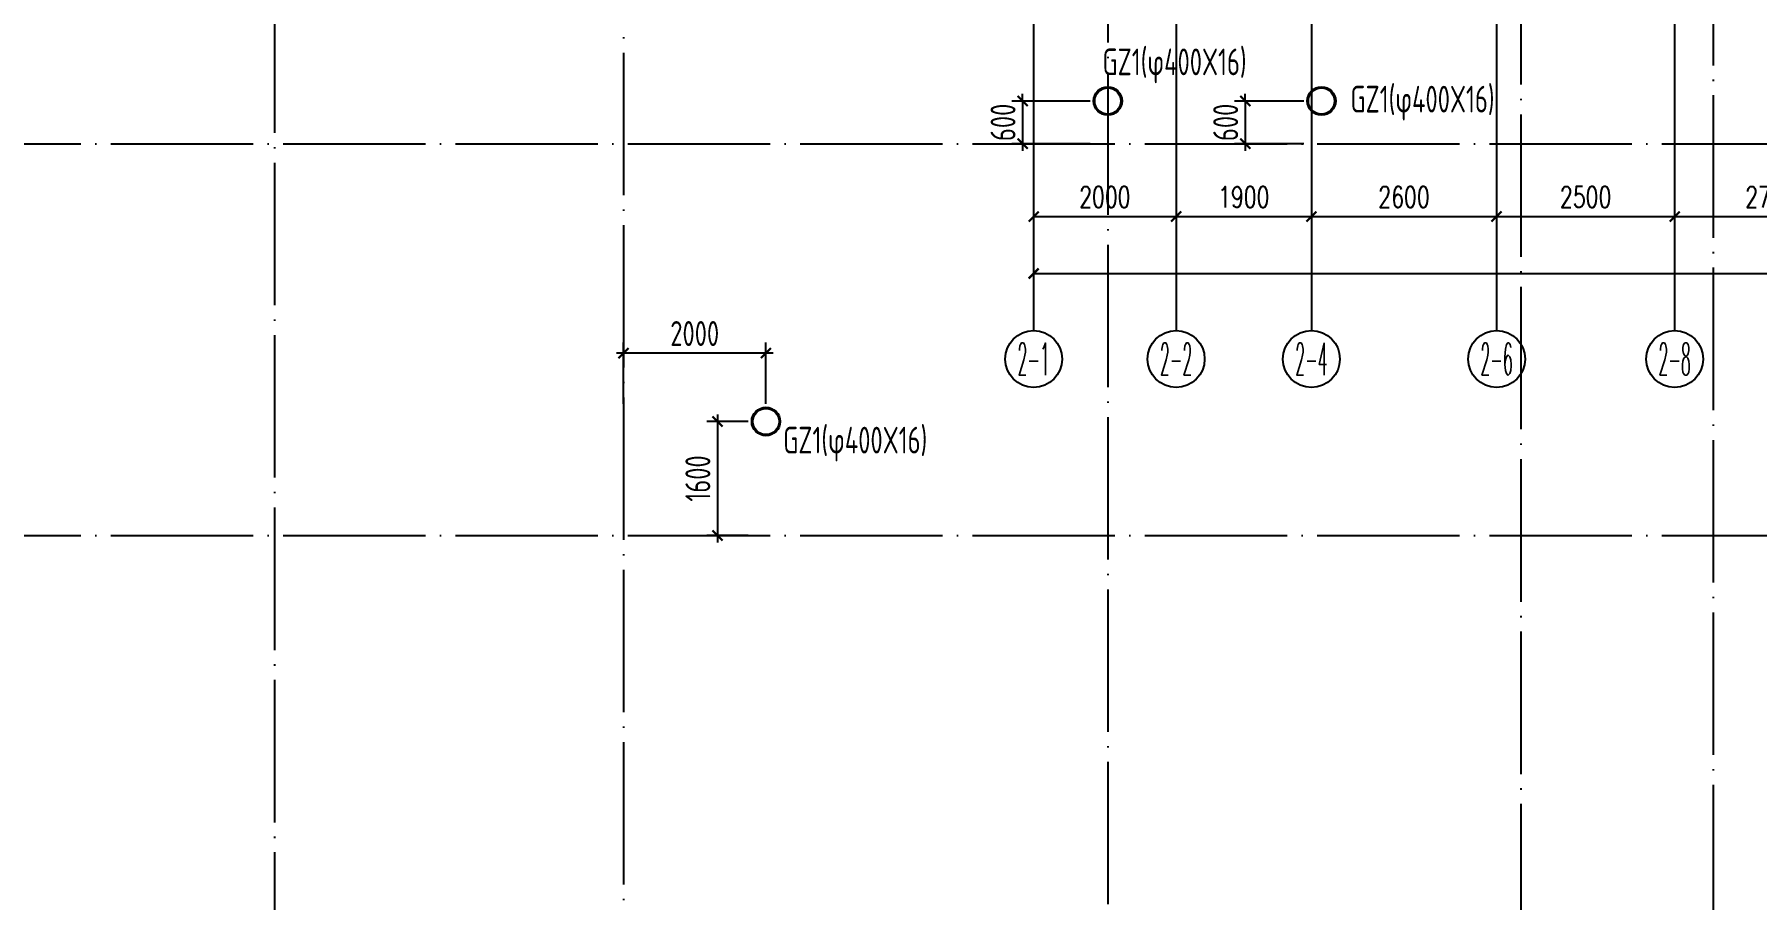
# Model space of a CAD drawing. Header units: millimetres. Extents: x 1089227 to 13101469, y 618865 to 10240562.
# Drawn here: x 1794515 to 1818695, y 4870650 to 4882797 of the extents above; entities that cross this region are included whole.
import ezdxf
from ezdxf.enums import TextEntityAlignment as Align

# ---------------------------------------------------------------- set-up
doc = ezdxf.new("R2010")
doc.units = ezdxf.units.MM
doc.header["$LTSCALE"] = 1000
doc.header["$PDMODE"] = 3
doc.header["$PDSIZE"] = 200
doc.linetypes.add('DOTE', pattern=[2.42, 2, -0.2, 0.02, -0.2])
doc.layers.get('0').update_dxf_attribs({"linetype": 'CONTINUOUS'})
doc.layers.get('Defpoints').update_dxf_attribs({"linetype": 'CONTINUOUS'})
for name, color, linetype in [('AXIS', 3, 'CONTINUOUS'), ('AXIS_TEXT', 7, 'CONTINUOUS'), ('COLU_DIM', 3, 'CONTINUOUS'), ('COLU_NUM', 7, 'CONTINUOUS'), ('DOTE', 1, 'DOTE')]:
    doc.layers.add(name, color=color, linetype=linetype)
doc.styles.add('_TCH_AXIS', font='COMPLEX', dxfattribs={"bigfont": 'AllInOneBig.shx'})
doc.styles.add('_TCH_DIM_T3', font='SIMPLEX', dxfattribs={"width": 0.705882, "bigfont": 'AllInOneBig.shx'})
doc.styles.add('COMPLEX', font='COMPLEX', dxfattribs={"bigfont": 'AllInOneBig.shx'})
doc.styles.add('TSSD_Dimension', font='tssdeng.shx', dxfattribs={"width": 0.75, "bigfont": 'Hztxt.shx'})
doc.styles.add('TSSD_Label', font='Tssdeng.shx', dxfattribs={"width": 0.7, "bigfont": 'hztxt.shx'})
doc.dimstyles.new('_TCH_ARCH&&100', dxfattribs={"dimtxt": 297.5, "dimasz": 100, "dimexe": 250, "dimexo": 300, "dimgap": 126.25, "dimtad": 1, "dimdec": 0, "dimzin": 0, "dimdsep": 46, "dimtxsty": '_TCH_DIM_T3', "dimblk": 'ARCHTICK', "dimcen": 0.09, "dimclrt": 7, "dimazin": 2, "dimtfac": 1, "dimtdec": 0, "dimtix": 1, "dimtmove": 2, "dimatfit": 3, "dimfxl": 0, "dimtolj": 1, "dimtzin": 0, "dimarcsym": 0})
doc.dimstyles.new('TSSD_100_100', dxfattribs={"dimtxt": 350, "dimasz": 100, "dimexe": 150, "dimexo": 250, "dimgap": 100, "dimtad": 1, "dimdec": 0, "dimzin": 0, "dimdsep": 46, "dimtxsty": 'TSSD_Dimension', "dimblk": 'ARCHTICK', "dimblk1": 'ARCHTICK', "dimblk2": 'ARCHTICK', "dimcen": 0, "dimdle": 100, "dimclrt": 7, "dimadec": 0, "dimazin": 0, "dimtfac": 1, "dimtdec": 0, "dimtix": 1, "dimtmove": 2, "dimatfit": 3, "dimfxl": 0, "dimtolj": 1, "dimtzin": 0, "dimarcsym": 0})

# ---------------------------------------------------------------- blocks, each defined once
blk = doc.blocks.new('_AXISO')
blk.add_circle((0, 0), 0.5)
at = {"layer": 'AXIS_TEXT', "style": 'COMPLEX', "width": 1.041667}
blk.add_attdef('A', text='', height=0.56, dxfattribs=at).set_placement((-0.25, -0.28), (0.25, -0.28), align=Align.FIT)
blk = doc.blocks.new('_ArchTick')
at = {"color": 0, "linetype": 'ByBlock', "const_width": 0.3}
blk.add_lwpolyline([(-0.71, -0.71), (0.71, 0.71)], dxfattribs=at)
blk = doc.blocks.new('*D205')
at = {"layer": 'AXIS', "color": 0, "lineweight": -2, "transparency": 16777216}
for p, q in [((-92891, 57228), (-92891, 53978)), ((-61741, 57228), (-61741, 53978)), ((-92891, 54228), (-61741, 54228))]:
    blk.add_line(p, q, dxfattribs=at)
at = {"layer": 'Defpoints', "color": 0, "transparency": 16777216}
for p in [(-92891, 57528), (-61741, 57528), (-61741, 54228)]:
    blk.add_point(p, dxfattribs=at)
at = {"layer": 'AXIS', "color": 0, "lineweight": -2, "transparency": 16777216, "xscale": 100, "yscale": 100, "zscale": 100, "rotation": 180}
blk.add_blockref('_ArchTick', (-92891, 54228), dxfattribs=at)
at = {"layer": 'AXIS', "color": 0, "lineweight": -2, "transparency": 16777216, "xscale": 100, "yscale": 100, "zscale": 100}
blk.add_blockref('_ArchTick', (-61741, 54228), dxfattribs=at)
at = {"layer": 'AXIS', "color": 7, "transparency": 16777216, "insert": (-77316, 54503), "char_height": 297.5, "attachment_point": 5, "style": '_TCH_DIM_T3'}
blk.add_mtext('\\A1;31150', dxfattribs=at)
blk = doc.blocks.new('*D206')
at = {"layer": 'AXIS', "color": 0, "lineweight": -2, "transparency": 16777216}
for p, q in [((-92891, 57228), (-92891, 54778)), ((-90891, 57228), (-90891, 54778)), ((-92891, 55028), (-90891, 55028))]:
    blk.add_line(p, q, dxfattribs=at)
at = {"layer": 'Defpoints', "color": 0, "transparency": 16777216}
for p in [(-92891, 57528), (-90891, 57528), (-90891, 55028)]:
    blk.add_point(p, dxfattribs=at)
at = {"layer": 'AXIS', "color": 0, "lineweight": -2, "transparency": 16777216, "xscale": 100, "yscale": 100, "zscale": 100, "rotation": 180}
blk.add_blockref('_ArchTick', (-92891, 55028), dxfattribs=at)
at = {"layer": 'AXIS', "color": 0, "lineweight": -2, "transparency": 16777216, "xscale": 100, "yscale": 100, "zscale": 100}
blk.add_blockref('_ArchTick', (-90891, 55028), dxfattribs=at)
at = {"layer": 'AXIS', "color": 7, "transparency": 16777216, "insert": (-91891, 55303), "char_height": 297.5, "attachment_point": 5, "style": '_TCH_DIM_T3'}
blk.add_mtext('\\A1;2000', dxfattribs=at)
blk = doc.blocks.new('*D207')
at = {"layer": 'AXIS', "color": 0, "lineweight": -2, "transparency": 16777216}
for p, q in [((-90891, 57228), (-90891, 54778)), ((-88991, 57228), (-88991, 54778)), ((-90891, 55028), (-88991, 55028))]:
    blk.add_line(p, q, dxfattribs=at)
at = {"layer": 'Defpoints', "color": 0, "transparency": 16777216}
for p in [(-90891, 57528), (-88991, 57528), (-88991, 55028)]:
    blk.add_point(p, dxfattribs=at)
at = {"layer": 'AXIS', "color": 0, "lineweight": -2, "transparency": 16777216, "xscale": 100, "yscale": 100, "zscale": 100, "rotation": 180}
blk.add_blockref('_ArchTick', (-90891, 55028), dxfattribs=at)
at = {"layer": 'AXIS', "color": 0, "lineweight": -2, "transparency": 16777216, "xscale": 100, "yscale": 100, "zscale": 100}
blk.add_blockref('_ArchTick', (-88991, 55028), dxfattribs=at)
at = {"layer": 'AXIS', "color": 7, "transparency": 16777216, "insert": (-89941, 55303), "char_height": 297.5, "attachment_point": 5, "style": '_TCH_DIM_T3'}
blk.add_mtext('\\A1;1900', dxfattribs=at)
blk = doc.blocks.new('*D208')
at = {"layer": 'AXIS', "color": 0, "lineweight": -2, "transparency": 16777216}
for p, q in [((-88991, 57228), (-88991, 54778)), ((-86391, 57228), (-86391, 54778)), ((-88991, 55028), (-86391, 55028))]:
    blk.add_line(p, q, dxfattribs=at)
at = {"layer": 'Defpoints', "color": 0, "transparency": 16777216}
for p in [(-88991, 57528), (-86391, 57528), (-86391, 55028)]:
    blk.add_point(p, dxfattribs=at)
at = {"layer": 'AXIS', "color": 0, "lineweight": -2, "transparency": 16777216, "xscale": 100, "yscale": 100, "zscale": 100, "rotation": 180}
blk.add_blockref('_ArchTick', (-88991, 55028), dxfattribs=at)
at = {"layer": 'AXIS', "color": 0, "lineweight": -2, "transparency": 16777216, "xscale": 100, "yscale": 100, "zscale": 100}
blk.add_blockref('_ArchTick', (-86391, 55028), dxfattribs=at)
at = {"layer": 'AXIS', "color": 7, "transparency": 16777216, "insert": (-87691, 55303), "char_height": 297.5, "attachment_point": 5, "style": '_TCH_DIM_T3'}
blk.add_mtext('\\A1;2600', dxfattribs=at)
blk = doc.blocks.new('*D209')
at = {"layer": 'AXIS', "color": 0, "lineweight": -2, "transparency": 16777216}
for p, q in [((-86391, 57228), (-86391, 54778)), ((-83891, 57228), (-83891, 54778)), ((-86391, 55028), (-83891, 55028))]:
    blk.add_line(p, q, dxfattribs=at)
at = {"layer": 'Defpoints', "color": 0, "transparency": 16777216}
for p in [(-86391, 57528), (-83891, 57528), (-83891, 55028)]:
    blk.add_point(p, dxfattribs=at)
at = {"layer": 'AXIS', "color": 0, "lineweight": -2, "transparency": 16777216, "xscale": 100, "yscale": 100, "zscale": 100, "rotation": 180}
blk.add_blockref('_ArchTick', (-86391, 55028), dxfattribs=at)
at = {"layer": 'AXIS', "color": 0, "lineweight": -2, "transparency": 16777216, "xscale": 100, "yscale": 100, "zscale": 100}
blk.add_blockref('_ArchTick', (-83891, 55028), dxfattribs=at)
at = {"layer": 'AXIS', "color": 7, "transparency": 16777216, "insert": (-85141, 55303), "char_height": 297.5, "attachment_point": 5, "style": '_TCH_DIM_T3'}
blk.add_mtext('\\A1;2500', dxfattribs=at)
blk = doc.blocks.new('*D210')
at = {"layer": 'AXIS', "color": 0, "lineweight": -2, "transparency": 16777216}
for p, q in [((-83891, 57228), (-83891, 54778)), ((-81191, 57228), (-81191, 54778)), ((-83891, 55028), (-81191, 55028))]:
    blk.add_line(p, q, dxfattribs=at)
at = {"layer": 'Defpoints', "color": 0, "transparency": 16777216}
for p in [(-83891, 57528), (-81191, 57528), (-81191, 55028)]:
    blk.add_point(p, dxfattribs=at)
at = {"layer": 'AXIS', "color": 0, "lineweight": -2, "transparency": 16777216, "xscale": 100, "yscale": 100, "zscale": 100, "rotation": 180}
blk.add_blockref('_ArchTick', (-83891, 55028), dxfattribs=at)
at = {"layer": 'AXIS', "color": 0, "lineweight": -2, "transparency": 16777216, "xscale": 100, "yscale": 100, "zscale": 100}
blk.add_blockref('_ArchTick', (-81191, 55028), dxfattribs=at)
at = {"layer": 'AXIS', "color": 7, "transparency": 16777216, "insert": (-82541, 55303), "char_height": 297.5, "attachment_point": 5, "style": '_TCH_DIM_T3'}
blk.add_mtext('\\A1;2700', dxfattribs=at)
blk = doc.blocks.new('裙房轴网260428')
at = {"layer": 'DOTE', "color": 16, "linetype": 'DOTE'}
for p, q in [((-83350, 124490.2), (-83350, -1000)), ((-86050, 90340.3), (-86050, 31991.7)), ((-91850, 88511.2), (-91850, -1000)), ((-98650, 86366.9), (-98650, -1000)), ((-103550, 84821.6), (-103550, -1000)), ((-110690, 56050), (-1866, 56050)), ((-110690, 50550), (-1866, 50550))]:
    blk.add_line(p, q, dxfattribs=at)
blk = doc.blocks.new('*D2450')
at = {"layer": 'COLU_DIM', "color": 0, "lineweight": -2, "transparency": 16777216}
for p, q in [((1804536, 4877362), (1803955, 4877362)), ((1804105, 4877462), (1804105, 4875662)), ((1804536, 4875762), (1803955, 4875762))]:
    blk.add_line(p, q, dxfattribs=at)
at = {"layer": 'Defpoints', "color": 0, "transparency": 16777216}
for p in [(1804786, 4877362), (1804105, 4875762), (1804786, 4875762)]:
    blk.add_point(p, dxfattribs=at)
at = {"layer": 'COLU_DIM', "color": 0, "lineweight": -2, "transparency": 16777216, "xscale": 100, "yscale": 100, "zscale": 100}
for p, rotation in [((1804105, 4877362), 90), ((1804105, 4875762), 270)]:
    blk.add_blockref('_ArchTick', p, dxfattribs=dict(at, rotation=rotation))
at = {"layer": 'COLU_DIM', "color": 7, "transparency": 16777216, "insert": (1803830, 4876562), "char_height": 350, "attachment_point": 5, "rotation": 90, "style": 'TSSD_Dimension'}
blk.add_mtext('\\A1;1600', dxfattribs=at)
blk = doc.blocks.new('*D2451')
at = {"layer": 'COLU_DIM', "color": 0, "lineweight": -2, "transparency": 16777216}
for p, q in [((1804886, 4878322), (1802686, 4878322)), ((1802786, 4877612), (1802786, 4878472)), ((1804786, 4877612), (1804786, 4878472))]:
    blk.add_line(p, q, dxfattribs=at)
at = {"layer": 'Defpoints', "color": 0, "transparency": 16777216}
for p in [(1802786, 4878322), (1802786, 4877362), (1804786, 4877362)]:
    blk.add_point(p, dxfattribs=at)
at = {"layer": 'COLU_DIM', "color": 0, "lineweight": -2, "transparency": 16777216, "xscale": 100, "yscale": 100, "zscale": 100, "rotation": 180}
blk.add_blockref('_ArchTick', (1802786, 4878322), dxfattribs=at)
at = {"layer": 'COLU_DIM', "color": 0, "lineweight": -2, "transparency": 16777216, "xscale": 100, "yscale": 100, "zscale": 100}
blk.add_blockref('_ArchTick', (1804786, 4878322), dxfattribs=at)
at = {"layer": 'COLU_DIM', "color": 7, "transparency": 16777216, "insert": (1803786, 4878597), "char_height": 350, "attachment_point": 5, "style": 'TSSD_Dimension'}
blk.add_mtext('\\A1;2000', dxfattribs=at)
blk = doc.blocks.new('*D2452')
at = {"layer": 'COLU_DIM', "color": 0, "lineweight": -2, "transparency": 16777216}
for p, q in [((1808390, 4881862), (1808390, 4881962)), ((1809336, 4881862), (1808240, 4881862)), ((1808390, 4881862), (1808390, 4881262)), ((1809336, 4881262), (1808240, 4881262)), ((1808390, 4881262), (1808390, 4881162))]:
    blk.add_line(p, q, dxfattribs=at)
at = {"layer": 'Defpoints', "color": 0, "transparency": 16777216}
for p in [(1809586, 4881862), (1808390, 4881262), (1809586, 4881262)]:
    blk.add_point(p, dxfattribs=at)
at = {"layer": 'COLU_DIM', "color": 0, "lineweight": -2, "transparency": 16777216, "xscale": 100, "yscale": 100, "zscale": 100}
for p, rotation in [((1808390, 4881862), 270), ((1808390, 4881262), 90)]:
    blk.add_blockref('_ArchTick', p, dxfattribs=dict(at, rotation=rotation))
at = {"layer": 'COLU_DIM', "color": 7, "transparency": 16777216, "insert": (1808115, 4881562), "char_height": 350, "attachment_point": 5, "rotation": 90, "style": 'TSSD_Dimension'}
blk.add_mtext('\\A1;600', dxfattribs=at)
blk = doc.blocks.new('*D2453')
at = {"layer": 'COLU_DIM', "color": 0, "lineweight": -2, "transparency": 16777216}
for p, q in [((1811516, 4881862), (1811516, 4881962)), ((1812336, 4881862), (1811366, 4881862)), ((1811516, 4881862), (1811516, 4881262)), ((1812336, 4881262), (1811366, 4881262)), ((1811516, 4881262), (1811516, 4881162))]:
    blk.add_line(p, q, dxfattribs=at)
at = {"layer": 'Defpoints', "color": 0, "transparency": 16777216}
for p in [(1812586, 4881862), (1811516, 4881262), (1812586, 4881262)]:
    blk.add_point(p, dxfattribs=at)
at = {"layer": 'COLU_DIM', "color": 0, "lineweight": -2, "transparency": 16777216, "xscale": 100, "yscale": 100, "zscale": 100}
for p, rotation in [((1811516, 4881862), 270), ((1811516, 4881262), 90)]:
    blk.add_blockref('_ArchTick', p, dxfattribs=dict(at, rotation=rotation))
at = {"layer": 'COLU_DIM', "color": 7, "transparency": 16777216, "insert": (1811241, 4881562), "char_height": 350, "attachment_point": 5, "rotation": 90, "style": 'TSSD_Dimension'}
blk.add_mtext('\\A1;600', dxfattribs=at)
blk = doc.blocks.new('塔楼轴网260428')
at = {"layer": 'AXIS'}
for p, q in [((-92891, 55337.9), (-92891, 53427.5)), ((-90891, 55337.9), (-90891, 53427.5)), ((-88991, 55337.9), (-88991, 53427.5)), ((-86391, 55337.9), (-86391, 53427.5)), ((-83891, 55337.9), (-83891, 53427.5))]:
    blk.add_line(p, q, dxfattribs=at)
at = {"layer": 'DOTE', "color": 14}
for p, q in [((-92891, 99907.6), (-92891, 55337.9)), ((-90891, 99907.6), (-90891, 55337.9)), ((-88991, 99907.6), (-88991, 55337.9)), ((-86391, 99907.6), (-86391, 55337.9)), ((-83891, 99907.6), (-83891, 55337.9))]:
    blk.add_line(p, q, dxfattribs=at)
at = {"layer": 'AXIS'}
ref = blk.add_blockref('_AXISO', (-92891, 53027.5), dxfattribs=dict(at, xscale=800, yscale=800, zscale=800))
ref.add_attrib('A', '2-1', dxfattribs={"layer": 'AXIS_TEXT', "height": 452.55, "style": '_TCH_AXIS', "width": 0.381818}).set_placement((-93117.3, 52801.3), (-92664.7, 52801.3), align=Align.FIT)
ref = blk.add_blockref('_AXISO', (-90891, 53027.5), dxfattribs=dict(at, xscale=800, yscale=800, zscale=800))
ref.add_attrib('A', '2-2', dxfattribs={"layer": 'AXIS_TEXT', "height": 452.55, "style": '_TCH_AXIS', "width": 0.35}).set_placement((-91117.3, 52801.3), (-90664.7, 52801.3), align=Align.FIT)
ref = blk.add_blockref('_AXISO', (-88991, 53027.5), dxfattribs=dict(at, xscale=800, yscale=800, zscale=800))
ref.add_attrib('A', '2-4', dxfattribs={"layer": 'AXIS_TEXT', "height": 452.55, "style": '_TCH_AXIS', "width": 0.33871}).set_placement((-89217.3, 52801.3), (-88764.7, 52801.3), align=Align.FIT)
ref = blk.add_blockref('_AXISO', (-86391, 53027.5), dxfattribs=dict(at, xscale=800, yscale=800, zscale=800))
ref.add_attrib('A', '2-6', dxfattribs={"layer": 'AXIS_TEXT', "height": 452.55, "style": '_TCH_AXIS', "width": 0.35}).set_placement((-86617.3, 52801.3), (-86164.7, 52801.3), align=Align.FIT)
ref = blk.add_blockref('_AXISO', (-83891, 53027.5), dxfattribs=dict(at, xscale=800, yscale=800, zscale=800))
ref.add_attrib('A', '2-8', dxfattribs={"layer": 'AXIS_TEXT', "height": 452.55, "style": '_TCH_AXIS', "width": 0.35}).set_placement((-84117.3, 52801.3), (-83664.7, 52801.3), align=Align.FIT)
for p1, p2, distance, picture, middle in [((-92891, 57527.8), (-61741, 57527.8), -3300, '*D205', (-77316, 54502.8)), ((-92891, 57527.8), (-90891, 57527.8), -2500, '*D206', (-91891, 55302.8)), ((-90891, 57527.8), (-88991, 57527.8), -2500, '*D207', (-89941, 55302.8)), ((-88991, 57527.8), (-86391, 57527.8), -2500, '*D208', (-87691, 55302.8)), ((-86391, 57527.8), (-83891, 57527.8), -2500, '*D209', (-85141, 55302.8)), ((-83891, 57527.8), (-81191, 57527.8), -2500, '*D210', (-82541, 55302.8))]:
    dim = blk.add_aligned_dim(p1=p1, p2=p2, distance=distance, dimstyle='_TCH_ARCH&&100', dxfattribs=at)
    dim.commit()
    dim.dimension.update_dxf_attribs({"geometry": picture, "text_midpoint": middle})
blk = doc.blocks.new('04地块地下轴网260428')
for name in ['裙房轴网260428', '塔楼轴网260428']:
    blk.add_blockref(name, (0, 0))

msp = doc.modelspace()

# ---------------------------------------------------------------- linework, layer by layer
at = {"color": 2, "linetype": 'ByBlock'}
for centre, radius in [((1809585.755, 4881861.796), 200), ((1809585.755, 4881861.796), 184), ((1812585.755, 4881861.796), 200), ((1812585.755, 4881861.796), 184), ((1804785.755, 4877361.796), 200), ((1804785.755, 4877361.796), 184)]:
    msp.add_circle(centre, radius, dxfattribs=at)

# ---------------------------------------------------------------- block references
msp.add_blockref('04地块地下轴网260428', (1901435.755, 4825211.796))

# ---------------------------------------------------------------- texts
at = {"layer": 'COLU_NUM', "style": 'TSSD_Label', "width": 0.7}
for p in [(1809511.948, 4882223.891), (1812993.35, 4881700.438), (1805028.416, 4876912.962)]:
    msp.add_text('GZ1(φ400X16)', height=375, dxfattribs=at).set_placement(p)

# ---------------------------------------------------------------- dimensions: what is measured, and where the dimension line sits
at = {"layer": 'COLU_DIM'}
for base, p1, p2, picture, middle in [((1808389.756, 4881261.796), (1809585.755, 4881861.796), (1809585.755, 4881261.796), '*D2452', (1808114.756, 4881561.796)), ((1811515.643, 4881261.796), (1812585.755, 4881861.796), (1812585.755, 4881261.796), '*D2453', (1811240.643, 4881561.796)), ((1804105.442, 4875761.796), (1804785.755, 4877361.796), (1804785.755, 4875761.796), '*D2450', (1803830.442, 4876561.796))]:
    dim = msp.add_linear_dim(base=base, p1=p1, p2=p2, angle=90, dimstyle='TSSD_100_100', dxfattribs=at)
    dim.commit()
    dim.dimension.update_dxf_attribs({"geometry": picture, "text_midpoint": middle})
dim = msp.add_linear_dim(base=(1802785.755, 4878322.121), p1=(1804785.755, 4877361.796), p2=(1802785.755, 4877361.796), dimstyle='TSSD_100_100', dxfattribs=at)
dim.commit()
dim.dimension.update_dxf_attribs({"geometry": '*D2451', "text_midpoint": (1803785.755, 4878597.121)})

doc.saveas('drawing.dxf')
